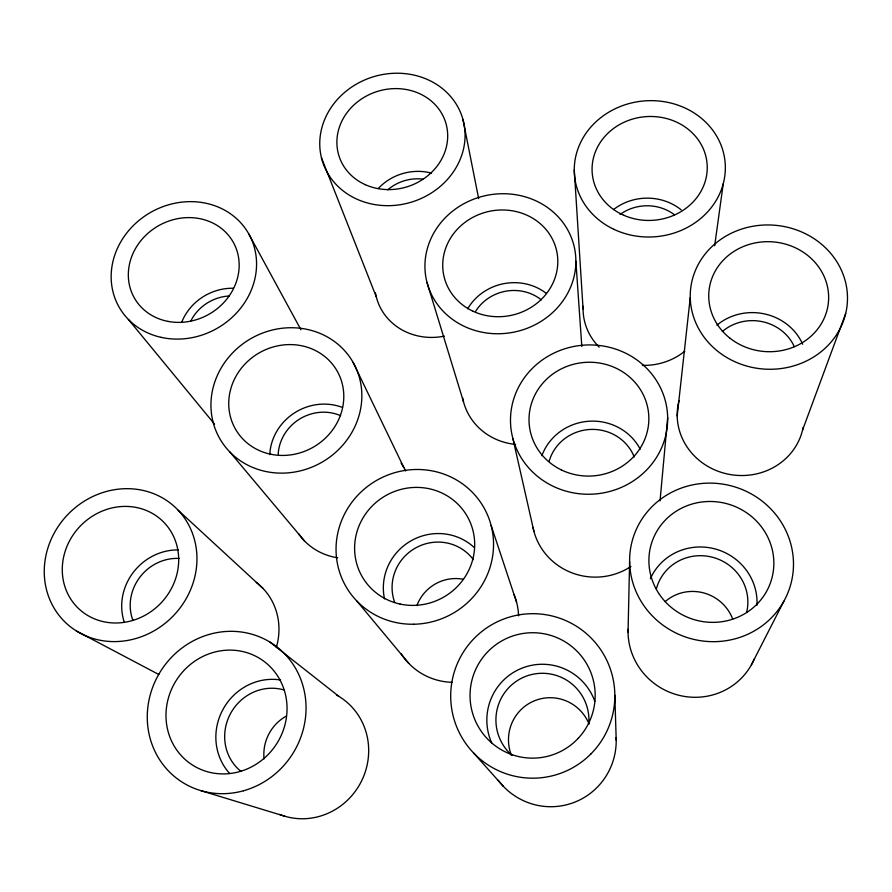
<?xml version="1.0" encoding="UTF-8"?>
<svg xmlns="http://www.w3.org/2000/svg" width="892" height="892" viewBox="0 0 892 892"><rect width="100%" height="100%" fill="white"/><g stroke="black" fill="none" stroke-linecap="round" stroke-linejoin="round"><path stroke-width="1.34" d="M628.046 632.049L629.618 561.458M660.035 500.891L667.673 417.668A78.63 74.638 -4.8 0 0 548.625 355.908A78.63 74.638 -4.8 0 0 550.955 485.192A78.63 74.638 -4.8 0 0 667.673 417.668M677.195 415.928L690.252 297.593M714.67 245.768L723.245 183.752M802.566 430.044L845.683 313.516A78.674 72.118 4.7 0 0 744.998 228.051A78.674 72.118 4.7 0 0 715.919 349.764A78.674 72.118 4.7 0 0 845.683 313.516M751.432 664.763L783.89 601.175A82.209 79.009 16.9 0 0 708.716 483.118A82.209 79.009 16.9 0 0 642.05 602.892A82.209 79.009 16.9 0 0 783.89 601.175M200.733 790.591L284.827 816.236M76.456 631.023L158.854 674.53M269.785 642.006L338.826 696.34M178.177 510.246A79.555 73.133 -45.5 0 1 135.272 638.683A79.555 73.133 -45.5 0 1 48.38 546.506A79.555 73.133 -45.5 0 1 178.177 510.246L263.095 588.519M473.552 752.937L503.378 786.365M229.723 451.843L304.317 540.742M356.845 601.03L408.726 663.313M128.392 319.436L214.571 424.179M248.768 233.905L300.927 329.717M353.098 362.375A76.801 71.293 -30 0 1 283.6 473.106A76.801 71.293 -30 0 1 222.487 365.809A76.801 71.293 -30 0 1 353.098 362.375L403.842 467.542M321.443 157.739L376.257 296.746M491.124 525.455L516.58 602.212M427.012 282.441L463.483 401.69M512.933 438.719L533.895 531.298M462.937 119.405A73.322 65.517 -17.2 0 1 372.332 204.134A73.322 65.517 -17.2 0 1 341.982 94.786A73.322 65.517 -17.2 0 1 462.937 119.405L478.67 198.682M575.875 261.211A75.742 69.71 -12.6 0 1 462.725 325.602A75.742 69.71 -12.6 0 1 462.613 204.413A75.742 69.71 -12.6 0 1 575.875 261.211L581.818 346.509M574.27 169.948L583.067 308.922M614.833 695.214L616.205 740.215M336.474 694.991A66.264 63.265 -61.7 0 1 361.985 780.099A66.264 63.265 -61.7 0 1 279.564 814.418M240.684 771.179A46.886 44.511 -58.8 0 1 230.326 713.957A46.886 44.511 -58.8 0 1 283.645 689.851M264.077 758.824A42.236 40.33 -61.7 0 1 285.986 716.265M229.69 773.498A56.073 53.23 -58.8 0 1 222.967 709.452A56.073 53.23 -58.8 0 1 280.556 679.983M132.941 620.431A45.269 42.125 -47.2 0 1 179.314 558.448M124.311 622.315A54.144 50.387 -47.2 0 1 178.367 549.929M256.305 582.398A64.146 60.255 -49.1 0 1 276.308 647.469M416.91 605.59A40.798 39.95 -35.4 0 1 463.494 579.298M513.982 594.418A63.99 62.674 -35.4 0 1 518.575 615.814M452.099 682.313A63.99 62.674 -35.4 0 1 401.088 653.602M384.508 598.878A54.055 52.583 -32.5 0 1 410.944 540.864A54.055 52.583 -32.5 0 1 474.176 547.476M394.732 602.468A45.191 43.964 -32.5 0 1 416.018 547.721A45.191 43.964 -32.5 0 1 473.317 559.63M491.748 743.103A55.984 55.627 79.7 0 1 521.564 668.331A55.984 55.627 79.7 0 1 594.797 701.268M512.075 755.468A46.808 46.507 79.7 0 1 524.842 676.716A46.808 46.507 79.7 0 1 588.787 724.114M511.484 755.491A42.281 41.857 75.8 0 1 534.475 700.789A42.281 41.857 75.8 0 1 588.988 723.813M616.138 737.55A66.331 65.651 75.8 0 1 572.965 802.833A66.331 65.651 75.8 0 1 498.182 780.244M190.821 320.964A42.626 38.88 -29.9 0 1 229.333 295.999M444.383 336.128A59.92 55.215 -17 0 1 375.454 292.899M387.73 189.84A42.036 38.211 -17.1 0 1 423.087 179.147M378.23 188.546A50.275 45.704 -17.1 0 1 431.438 173.093M515.598 444.394A61.537 58.069 -11.5 0 1 462.591 397.665M475.715 311.185A43.284 40.396 -12.1 0 1 541.332 299.879M401.11 463.204A62.239 59.117 -32 0 1 405.626 470.943M337.767 557.801A62.239 59.117 -32 0 1 298.552 533.739M467.664 308.822A51.769 48.313 -12.1 0 1 546.127 293.245M181.812 321.99A50.989 46.507 -29.9 0 1 233.37 288.261M278.192 454.173A43.831 41.21 -30.9 0 1 340.632 415.672M269.763 454.641A52.427 49.283 -30.9 0 1 342.55 407.488M803.112 427.502A63.544 59.597 7.9 0 1 727.404 473.998A63.544 59.597 7.9 0 1 679.024 400.564M722.342 331.534A44.812 41.601 6.2 0 1 794.315 346.687M620.04 214.481A43.206 39.56 -3.5 0 1 674.53 214.816M684.811 351.18A61.459 56.965 -2.5 0 1 642.374 365.374M599.145 347.133A61.459 56.965 -2.5 0 1 583.123 306.235M630.934 566.509A63.455 61.336 -1 0 1 532.981 527.395M541.868 455.723A53.553 51.346 -3.1 0 1 588.932 421.236A53.553 51.346 -3.1 0 1 640.222 449.167M549.149 461.275A44.767 42.928 -3.1 0 1 590.203 429.453A44.767 42.928 -3.1 0 1 634.223 456.972M754.286 658.932A65.975 64.012 25.4 0 1 679.793 695.504A65.975 64.012 25.4 0 1 628.079 629.273M665.321 601.498A42.058 40.798 25.3 0 1 732.7 619.07M656.356 588.954A46.652 45.091 21 0 1 712.407 557.232A46.652 45.091 21 0 1 746.626 612.391M650.368 578.752A55.806 53.933 21 0 1 714.035 548.669A55.806 53.933 21 0 1 756.962 605.244M613.54 209.553A51.68 47.321 -3.5 0 1 681.209 209.876M716.9 325.19A53.598 49.762 6.2 0 1 802.677 344.256M243.46 790.78A82.655 77.86 -56 0 0 285.451 654.706A82.655 77.86 -56 0 0 151.06 692.025A82.655 77.86 -56 0 0 243.46 790.78M241.119 771.167A63.02 59.363 -56 0 0 270.098 666.647A63.02 59.363 -56 0 0 168.343 698.224A63.02 59.363 -56 0 0 241.119 771.167M133.399 620.252A60.656 55.75 -45.5 0 0 163.191 521.63A60.656 55.75 -45.5 0 0 64.871 552.215A60.656 55.75 -45.5 0 0 133.399 620.252M400.095 604.062A60.589 58.448 -30.4 0 0 472.37 528.376A60.589 58.448 -30.4 0 0 371.462 506.756A60.589 58.448 -30.4 0 0 400.095 604.062M413.743 624.233A79.466 76.656 -30.4 0 0 483.509 506.957A79.466 76.656 -30.4 0 0 347.122 509.388A79.466 76.656 -30.4 0 0 413.743 624.233M578.295 738.23A62.719 62.563 -77.2 0 0 546.785 634.346A62.719 62.563 -77.2 0 0 472.738 713.723A62.719 62.563 -77.2 0 0 578.295 738.23M590.905 753.93A82.254 82.053 -77.7 0 0 553.865 616.428A82.254 82.053 -77.7 0 0 453.537 717.447A82.254 82.053 -77.7 0 0 590.905 753.93M168.03 321.399A56.765 50.944 -29.3 0 0 237.64 253.105A56.765 50.944 -29.3 0 0 145.574 235.499A56.765 50.944 -29.3 0 0 168.03 321.399M365.151 184.611A55.906 49.952 -17.2 0 0 447.695 135.283A55.906 49.952 -17.2 0 0 364.025 97.384A55.906 49.952 -17.2 0 0 365.151 184.611M161.129 337.354A74.449 66.811 -29.3 0 0 255.034 250.206A74.449 66.811 -29.3 0 0 135.417 223.569A74.449 66.811 -29.3 0 0 161.129 337.354M473.072 311.252A57.757 53.152 -12.6 0 0 557.779 259.795A57.757 53.152 -12.6 0 0 469.939 219.008A57.757 53.152 -12.6 0 0 473.072 311.252M271.012 454.296A58.56 54.356 -30 0 0 341.937 382.601A58.56 54.356 -30 0 0 245.846 363.155A58.56 54.356 -30 0 0 271.012 454.296M623.787 215.273A57.623 51.948 -4.4 0 0 707.155 164.641A57.623 51.948 -4.4 0 0 618.022 125.482A57.623 51.948 -4.4 0 0 623.787 215.273M613.83 229.289A75.575 68.127 -4.4 0 0 725.319 165.912A75.575 68.127 -4.4 0 0 610.273 111.31A75.575 68.127 -4.4 0 0 613.83 229.289M561.469 469.984A59.954 56.91 -4.8 0 0 648.785 415.951A59.954 56.91 -4.8 0 0 556.53 371.54A59.954 56.91 -4.8 0 0 561.469 469.984M659.444 594.418A62.674 60.232 16.8 0 0 767.421 589.802A62.674 60.232 16.8 0 0 707.233 501.538A62.674 60.232 16.8 0 0 659.444 594.418M729.712 337.99A59.987 54.981 4.7 0 0 827.631 307.539A59.987 54.981 4.7 0 0 748.734 244.564A59.987 54.981 4.7 0 0 729.712 337.99"/></g></svg>
